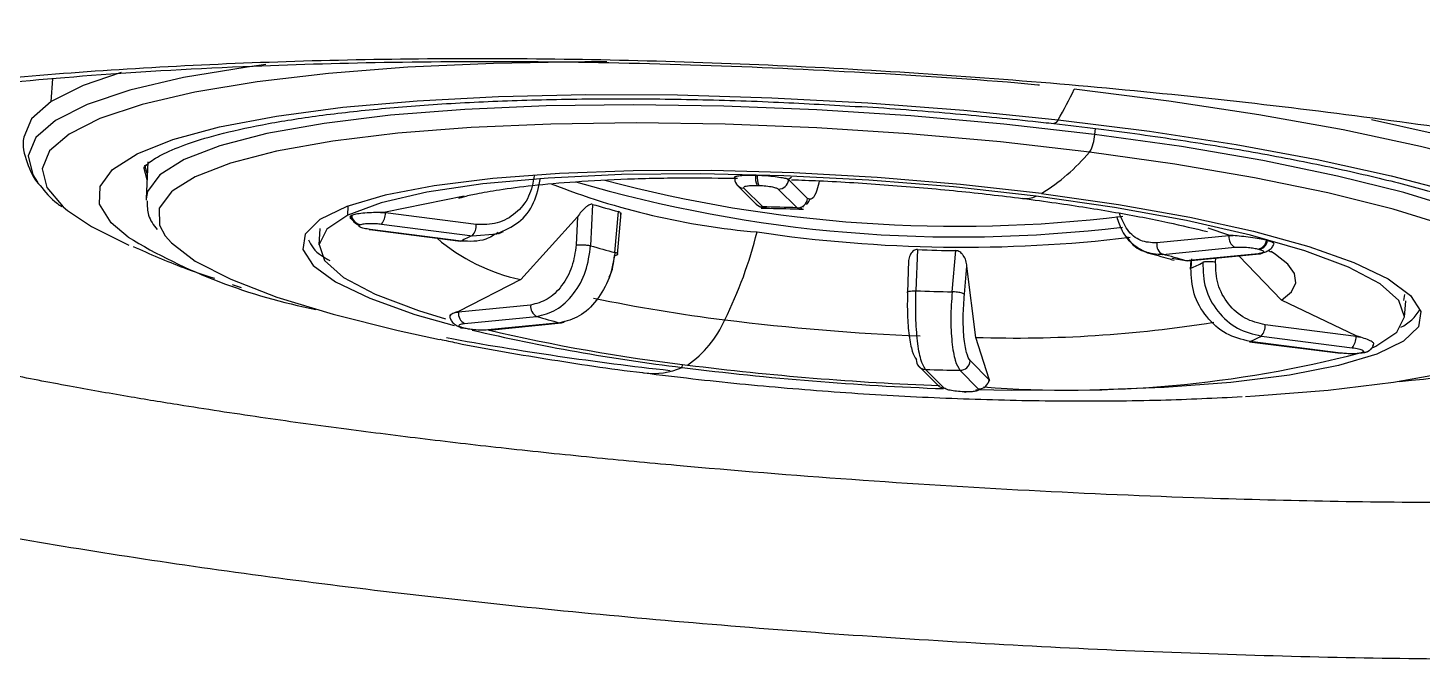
# Model space of a CAD drawing. Extents: x 525 to 613, y 487 to 635.
# Drawn here: x 569.796 to 571.438, y 583.094 to 583.837 of the extents above; entities that cross this region are included whole.
import ezdxf

# ---------------------------------------------------------------- set-up
doc = ezdxf.new("R2010")
doc.units = 0
doc.header["$MEASUREMENT"] = 0
doc.layers.add('1', color=4, linetype='Continuous')
doc.layers.add('STD TEST', color=3, linetype='Continuous')

# ---------------------------------------------------------------- blocks, each defined once
blk = doc.blocks.new('2023 VANGUARD')
at = {"layer": '1', "color": 3, "linetype": 'Continuous', "lineweight": 25}
for p, q in [((0.8636, -8.9406), (0.8654, -8.9139)), ((2.0931, -8.9723), (2.0926, -8.9793)), ((0.9735, -9.0153), (0.9766, -9.0267)), ((0.9774, -9.0116), (0.9753, -9.0551)), ((1.6687, -9.0311), (1.6681, -9.0299)), ((1.6933, -9.0276), (1.6953, -9.0277)), ((1.7324, -9.032), (1.7306, -9.0316)), ((1.7306, -9.0316), (1.7323, -9.0328)), ((1.7323, -9.0328), (1.7324, -9.032)), ((1.7357, -9.0302), (1.7324, -9.032)), ((1.6719, -9.0394), (1.694, -9.0615)), ((1.7016, -9.0647), (1.6795, -9.0426)), ((1.6949, -9.0393), (1.6969, -9.0394)), ((1.72, -9.0437), (1.7421, -9.0658)), ((1.7544, -9.0548), (1.7323, -9.0328)), ((0.9753, -9.0551), (0.9752, -9.0567)), ((1.2128, -9.0744), (1.2133, -9.0638)), ((1.3498, -9.0519), (1.2573, -9.071)), ((1.5013, -9.0617), (1.4989, -9.1104)), ((1.6936, -9.0611), (1.6944, -9.0616)), ((1.7047, -9.0647), (1.7016, -9.0647)), ((1.7487, -9.0651), (1.7496, -9.0644)), ((1.2168, -9.075), (1.2174, -9.0747)), ((1.2573, -9.071), (1.2513, -9.0712)), ((1.2513, -9.0712), (1.2572, -9.0718)), ((1.2572, -9.0718), (1.2573, -9.071)), ((1.3642, -9.0854), (1.2572, -9.0718)), ((1.4835, -9.0763), (1.4166, -9.1502)), ((1.4835, -9.0763), (1.4819, -9.1094)), ((1.5276, -9.1184), (1.5318, -9.0701)), ((1.5307, -9.1206), (1.5349, -9.0717)), ((1.7421, -9.0658), (1.7451, -9.0658)), ((1.7463, -9.067), (1.7478, -9.0658)), ((1.1799, -9.0901), (1.1789, -9.1094)), ((1.2271, -9.0859), (1.2278, -9.0856)), ((1.2387, -9.0915), (1.3457, -9.1051)), ((1.3464, -9.105), (1.2394, -9.0913)), ((1.2527, -9.0849), (1.3597, -9.0986)), ((1.3597, -9.0986), (1.3886, -9.0963)), ((2.2508, -9.0981), (2.2265, -9.0899)), ((2.2557, -9.0985), (2.2508, -9.0981)), ((2.2508, -9.0981), (2.2508, -9.0988)), ((2.2508, -9.0988), (2.1658, -9.1072)), ((2.1729, -9.1207), (2.2578, -9.1122)), ((2.2508, -9.0988), (2.2557, -9.0985)), ((2.2855, -9.1144), (2.2869, -9.1147)), ((2.2949, -9.104), (2.2962, -9.1044)), ((1.8735, -9.1283), (1.872, -9.1655)), ((1.884, -9.115), (1.882, -9.1635)), ((1.9248, -9.1647), (1.9292, -9.1162)), ((2.2001, -9.1282), (2.1837, -9.1255)), ((2.2851, -9.1198), (2.2001, -9.1282)), ((2.2021, -9.1284), (2.287, -9.12)), ((2.2058, -9.128), (2.2053, -9.1379)), ((2.2066, -9.126), (2.206, -9.1368)), ((2.2351, -9.1298), (2.2354, -9.1251)), ((2.3126, -9.1746), (2.2623, -9.1224)), ((1.9392, -9.1676), (1.9422, -9.1347)), ((1.9526, -9.2185), (1.9422, -9.1347)), ((1.0768, -9.156), (1.0872, -9.1596)), ((1.4166, -9.1502), (1.3434, -9.1879)), ((1.4283, -9.1803), (1.3434, -9.1887)), ((2.4006, -9.2167), (2.3126, -9.1746)), ((2.4576, -9.168), (2.4563, -9.1751)), ((2.4577, -9.1945), (2.4593, -9.1753)), ((1.3434, -9.1879), (1.3393, -9.1892)), ((1.3393, -9.1892), (1.3434, -9.1887)), ((1.3434, -9.1887), (1.3434, -9.1879)), ((1.3504, -9.2021), (1.4353, -9.1937)), ((1.3462, -9.207), (1.3476, -9.2073)), ((1.3499, -9.2075), (1.3486, -9.2072)), ((1.4626, -9.2012), (1.3777, -9.2097)), ((1.379, -9.2095), (1.3814, -9.2093)), ((1.3796, -9.2098), (1.4645, -9.2014)), ((2.4006, -9.2174), (2.2936, -9.2038)), ((1.9684, -9.2675), (1.9526, -9.2185)), ((2.275, -9.2235), (2.3821, -9.2371)), ((2.3828, -9.237), (2.2758, -9.2234)), ((2.289, -9.2169), (2.396, -9.2306)), ((2.4061, -9.2183), (2.4006, -9.2167)), ((2.4006, -9.2167), (2.4006, -9.2174)), ((2.4006, -9.2174), (2.4061, -9.2183)), ((2.4179, -9.2315), (2.4239, -9.2287)), ((2.4083, -9.236), (2.4077, -9.2363)), ((2.4136, -9.2353), (2.4143, -9.235)), ((1.6068, -9.2539), (1.607, -9.2503)), ((1.8858, -9.2529), (1.9079, -9.2749)), ((1.9155, -9.2782), (1.8934, -9.2561)), ((1.9339, -9.2572), (1.956, -9.2793)), ((1.9683, -9.2683), (1.9462, -9.2462)), ((1.9671, -9.272), (1.9689, -9.2694)), ((1.9684, -9.2675), (1.9683, -9.2683)), ((1.9683, -9.2683), (1.9689, -9.2694)), ((1.9689, -9.2694), (1.9684, -9.2675)), ((1.9406, -9.2826), (1.9386, -9.2825)), ((1.939, -9.2827), (1.941, -9.2828))]:
    blk.add_line(p, q, dxfattribs=at)
at = {"layer": '1', "color": 3, "linetype": 'Continuous', "lineweight": 25, "flags": 128}
for points in [[(1.1163, -8.897), (1.0943, -8.8999), (1.0194, -8.9124), (0.9562, -8.9271), (0.9057, -8.944), (0.8686, -8.9627), (0.8454, -8.983), (0.8364, -9.0045), (0.8419, -9.027), (0.8475, -9.0355)], [(1.5181, -8.8939), (1.4921, -8.8939), (1.3846, -8.8957), (1.2835, -8.9002), (1.1903, -8.9074), (1.1062, -8.9172), (1.0327, -8.9294), (0.9706, -8.9439), (0.921, -8.9604), (0.8845, -8.9788), (0.8617, -8.9987), (0.853, -9.0199), (0.8583, -9.042), (0.8777, -9.0648), (0.8829, -9.069)], [(0.9458, -8.9065), (0.901, -8.9218), (0.8636, -8.9406)], [(0.954, -9.1002), (0.9342, -9.0834), (0.9206, -9.0616), (0.9212, -9.0405), (0.9359, -9.0206), (0.9646, -9.002), (1.0068, -8.9852), (1.0619, -8.9703), (1.1289, -8.9576), (1.2069, -8.9473), (1.2945, -8.9396), (1.3905, -8.9346), (1.4932, -8.9323), (1.6011, -8.9328), (1.7125, -8.9361), (1.8256, -8.9422), (1.9386, -8.9509), (2.0497, -8.9621)], [(2.7522, -9.1962), (2.761, -9.1909), (2.7838, -9.171), (2.7926, -9.1498), (2.7872, -9.1277), (2.7678, -9.105), (2.7346, -9.0819), (2.6881, -9.059), (2.6289, -9.0363), (2.5581, -9.0144), (2.4765, -8.9935), (2.3853, -8.974), (2.286, -8.9561), (2.1799, -8.94), (2.0686, -8.9261)], [(0.8636, -8.9406), (0.8403, -8.961), (0.8313, -8.9826)], [(2.0926, -8.9793), (1.9858, -8.9671), (1.8761, -8.9573), (1.7654, -8.9502), (1.6557, -8.9459), (1.5489, -8.9444), (1.4467, -8.9457), (1.3509, -8.9498), (1.2631, -8.9567), (1.1849, -8.9663), (1.1176, -8.9783), (1.0623, -8.9926), (1.02, -9.0089), (0.9914, -9.0269), (0.977, -9.0464), (0.9753, -9.0551)], [(2.0865, -9.0001), (1.9816, -8.9881), (1.8738, -8.9786), (1.7652, -8.9716), (1.6575, -8.9673), (1.5525, -8.9658), (1.4521, -8.9671), (1.3581, -8.9712), (1.2719, -8.9779), (1.1951, -8.9873), (1.129, -8.9991), (1.0747, -9.0131), (1.0331, -9.0291), (1.0071, -9.0452)], [(2.0497, -8.9621), (2.0473, -8.9653), (2.045, -8.9665), (2.0447, -8.9665)], [(2.0497, -8.9621), (2.1573, -8.9756), (2.2595, -8.9912), (2.3549, -9.0087), (2.4418, -9.0279), (2.5189, -9.0482), (2.5851, -9.0696), (2.6391, -9.0916), (2.6803, -9.1139), (2.708, -9.1361), (2.7216, -9.1579), (2.721, -9.179), (2.7063, -9.1989), (2.6776, -9.2175), (2.671, -9.2206)], [(2.7999, -9.1609), (2.802, -9.1583), (2.811, -9.1368), (2.8055, -9.1143), (2.7857, -9.0911), (2.7519, -9.0677), (2.7046, -9.0443), (2.6444, -9.0212), (2.5723, -8.9989), (2.4892, -8.9777), (2.4187, -8.9622)], [(2.6669, -9.1661), (2.6651, -9.1548), (2.6506, -9.1334), (2.6219, -9.1117), (2.5795, -9.09), (2.5242, -9.0686), (2.4568, -9.0479), (2.3785, -9.0283), (2.2907, -9.0102), (2.1949, -8.9937), (2.0926, -8.9793)], [(2.6319, -9.149), (2.6063, -9.1302), (2.5647, -9.1088), (2.5103, -9.0878), (2.4442, -9.0675), (2.3673, -9.0483), (2.2811, -9.0304), (2.1869, -9.0143), (2.0865, -9.0001)], [(0.9764, -9.0326), (0.973, -9.0193), (0.973, -9.0174)], [(2.03, -9.0488), (1.9346, -9.0381), (1.8366, -9.0299), (1.7382, -9.0244), (1.6416, -9.0218), (1.5489, -9.0221), (1.4623, -9.0252), (1.3836, -9.0312), (1.3146, -9.0399), (1.2569, -9.051), (1.2117, -9.0644), (1.1801, -9.0797), (1.1627, -9.0967), (1.16, -9.1148), (1.172, -9.1338), (1.1984, -9.1531), (1.2387, -9.1724), (1.2919, -9.1913), (1.338, -9.2044)], [(2.0237, -9.0521), (1.9264, -9.0412), (1.8265, -9.0331), (1.7264, -9.0279), (1.6285, -9.0257), (1.5353, -9.0267), (1.4491, -9.0307), (1.372, -9.0377), (1.3059, -9.0475), (1.2523, -9.0598), (1.2128, -9.0744)], [(1.0071, -9.0452), (1.0051, -9.0469), (0.9909, -9.066), (0.991, -9.0862), (0.9979, -9.0988)], [(2.03, -9.0488), (2.1207, -9.0618), (2.2046, -9.0768), (2.2799, -9.0934), (2.3448, -9.1114), (2.3981, -9.1302), (2.4383, -9.1496), (2.4647, -9.1689), (2.4767, -9.1879), (2.474, -9.206), (2.4566, -9.223), (2.425, -9.2383), (2.3798, -9.2517), (2.3221, -9.2628), (2.2531, -9.2715), (2.1744, -9.2774), (2.0878, -9.2806), (1.9951, -9.2809), (1.9528, -9.2801)], [(2.4239, -9.2287), (2.4486, -9.2122), (2.4577, -9.1942), (2.4511, -9.1751), (2.429, -9.1555), (2.3917, -9.1358), (2.3404, -9.1164), (2.2762, -9.0979), (2.2008, -9.0808), (2.1159, -9.0654), (2.0237, -9.0521)], [(0.8829, -9.069), (0.911, -9.0878), (0.9548, -9.1096)], [(1.2128, -9.0744), (1.1881, -9.091), (1.179, -9.109), (1.1856, -9.128), (1.2077, -9.1477), (1.245, -9.1674), (1.2963, -9.1867), (1.3281, -9.1965)], [(1.2381, -9.0912), (1.2387, -9.0915), (1.2394, -9.0913)], [(0.9979, -9.0988), (1.0052, -9.1072), (1.0333, -9.1285), (1.075, -9.1499), (1.1293, -9.1709), (1.1955, -9.1912), (1.2724, -9.2104), (1.3209, -9.2209)], [(1.3464, -9.105), (1.3457, -9.1051), (1.3457, -9.1051)], [(2.2021, -9.1284), (2.2016, -9.1284), (2.2001, -9.1282)], [(2.3126, -9.1746), (2.3245, -9.1647), (2.3297, -9.1542), (2.3282, -9.1433), (2.3201, -9.132), (2.3055, -9.1206), (2.3004, -9.1174)], [(1.3499, -9.2075), (1.3484, -9.2075), (1.3476, -9.2073)], [(1.3796, -9.2098), (1.3792, -9.2099), (1.3777, -9.2097)], [(2.2702, -9.2882), (2.2816, -9.2875), (2.3678, -9.2808), (2.4446, -9.2714), (2.5107, -9.2596), (2.565, -9.2456), (2.6065, -9.2296), (2.6235, -9.2201)], [(2.275, -9.2235), (2.275, -9.2235), (2.2758, -9.2234)], [(2.3828, -9.237), (2.3821, -9.2371), (2.3821, -9.2371)], [(1.939, -9.2827), (1.939, -9.2827), (1.9386, -9.2825)], [(1.9406, -9.2826), (1.941, -9.2828), (1.9414, -9.2827), (1.9417, -9.2824)]]:
    blk.add_lwpolyline(points, dxfattribs=at)
at = {"layer": '1', "color": 3, "linetype": 'Continuous', "lineweight": 25}
for centre, radius, start, end in [((1.4916, -8.6466), 0.6411, 330.5237, 334.1564), ((2.0518, -8.9786), 0.0409, 328.2912, 359.0517), ((1.9116, -8.854), 0.2279, 301.3058, 320.152), ((1.7162, -9.0304), 0.0231, 173.0452, 202.8103), ((1.7182, -9.0304), 0.0231, 173.0452, 202.8103), ((1.7675, -8.2385), 0.8588, 248.488, 265.1616), ((1.9328, -7.5051), 1.595, 253.5696, 276.9362), ((1.9311, -7.4714), 1.6161, 255.1008, 276.914), ((1.6797, -9.0316), 0.011, 200.8501, 268.806), ((1.7202, -9.0316), 0.0121, 268.9223, 354.4772), ((1.7054, -8.3823), 0.7094, 253.2796, 255.8273), ((1.7018, -9.0536), 0.0111, 225.223, 268.6934), ((1.6541, -11.5547), 2.4905, 87.9763, 88.909), ((1.7423, -9.0537), 0.0121, 268.9223, 354.479), ((2.0111, -9.0252), 0.0296, 263.2363, 295.062), ((1.2289, -9.0738), 0.0122, 185.6796, 261.4613), ((1.2296, -9.0735), 0.0122, 185.6796, 261.4613), ((1.2381, -9.0725), 0.0191, 319.6722, 2.1782), ((1.3451, -9.0862), 0.0191, 319.6725, 2.1787), ((1.2021, -8.9717), 0.5079, 333.5849, 346.0453), ((1.938, -7.4631), 1.6491, 261.5288, 276.84), ((1.3042, -8.5205), 0.6773, 238.8665, 259.0208), ((1.4624, -8.9331), 0.2219, 229.4055, 258.0864), ((1.4052, -9.2093), 0.1197, 112.3261, 119.3881), ((1.7022, -8.4307), 0.7095, 253.3492, 255.7576), ((2.1786, -9.1091), 0.0129, 171.7821, 243.4325), ((2.2636, -9.1007), 0.0129, 171.7833, 243.4327), ((2.2828, -9.1025), 0.0122, 282.9999, 352.8055), ((2.2841, -9.1029), 0.0122, 282.9999, 352.8055), ((1.9634, -7.0253), 2.0912, 267.8232, 269.0622), ((1.9614, -9.9388), 0.8451, 73.5947, 75.5122), ((2.1693, -9.0433), 0.1005, 291.4196, 300.2946), ((2.2865, -9.1148), 0.00522, 254.215, 296.7833), ((1.9602, -7.0736), 2.0914, 267.857, 269.0283), ((1.4411, -9.1821), 0.0129, 171.782, 243.4324), ((1.8919, -7.3055), 1.9068, 258.2164, 262.9236), ((1.3562, -9.1905), 0.0129, 171.7833, 243.4327), ((1.674, -8.3831), 0.8451, 253.5947, 255.5122), ((2.4277, -9.1563), 0.0564, 296.9306, 328.8564), ((1.3479, -9.2008), 0.0064, 236.6764, 275.9788), ((1.8793, -7.0062), 2.2641, 256.7225, 263.0864), ((1.8774, -7.0688), 2.1983, 256.876, 263.0942), ((1.4639, -9.1956), 0.00579, 256.6882, 321.8318), ((1.5417, -9.1476), 0.1257, 304.5636, 336.4908), ((1.9928, -6.5333), 2.6855, 262.8165, 267.7478), ((1.9997, -7.7507), 1.4685, 268.1621, 279.1491), ((2.2744, -9.2045), 0.0191, 319.6725, 2.1787), ((2.0047, -5.5287), 3.7514, 259.6239, 263.6914), ((2.2303, -9.1126), 0.1197, 292.3261, 299.3881), ((2.3815, -9.2182), 0.0191, 319.6722, 2.1782), ((2.3876, -8.4788), 0.7941, 274.6348, 290.9105), ((1.8936, -9.2451), 0.0111, 177.2172, 268.7499), ((2.0633, -7.928), 1.3526, 265.6853, 284.5889), ((2.4091, -9.2259), 0.0105, 262.5097, 295.76), ((2.4097, -9.2256), 0.0104, 262.4345, 310.5188), ((1.5723, -9.1718), 0.0891, 263.3379, 292.7626), ((2.0422, -5.7953), 3.4859, 262.8241, 267.9044), ((2.035, -5.9016), 3.3759, 262.8196, 267.8754), ((1.9813, -6.7672), 2.4905, 267.9763, 268.909), ((1.9341, -9.2451), 0.0121, 268.9223, 354.4789), ((1.9157, -9.267), 0.0111, 225.223, 268.6934), ((1.9562, -9.2671), 0.0121, 268.9223, 354.4772)]:
    blk.add_arc(centre, radius, start, end, dxfattribs=at)
for points, knots in [([(-5.1712, -9.17), (-5.1351, -9.1634), (-5.063, -9.1502), (-4.9547, -9.131), (-4.8465, -9.1122), (-4.7383, -9.0938), (-4.6303, -9.0759), (-4.5224, -9.0584), (-4.4145, -9.0414), (-4.3067, -9.0248), (-4.1991, -9.0086), (-4.0915, -8.9929), (-3.984, -8.9776), (-3.8766, -8.9627), (-3.7694, -8.9482), (-3.6622, -8.9342), (-3.5551, -8.9206), (-3.4481, -8.9074), (-3.3413, -8.8947), (-3.2345, -8.8823), (-3.1279, -8.8704), (-3.0214, -8.8589), (-2.915, -8.8478), (-2.8087, -8.8371), (-2.7025, -8.8269), (-2.4141, -8.8001), (-1.9441, -8.7628), (-1.2932, -8.726), (-0.6455, -8.7041), (-0.1493, -8.6985), (0.1964, -8.6997), (0.3929, -8.7017), (0.5897, -8.7051), (0.7868, -8.7098), (0.9842, -8.7159), (1.1819, -8.7234), (1.3798, -8.7322), (1.5779, -8.7424), (1.7763, -8.754), (1.9748, -8.767), (2.1736, -8.7814), (2.3726, -8.7972), (2.5717, -8.8145), (2.7711, -8.8331), (2.9705, -8.8532), (3.1701, -8.8747), (3.3699, -8.8976), (3.5698, -8.922), (3.7697, -8.9478), (3.9698, -8.9751), (4.1699, -9.0038), (4.3701, -9.034), (4.5704, -9.0657), (4.7707, -9.0988), (4.9711, -9.1334), (5.1045, -9.1576), (5.1713, -9.1697)], [0, 0, 0, 0, 0.010591, 0.021166, 0.031726, 0.042272, 0.052802, 0.063317, 0.073816, 0.084301, 0.094771, 0.105225, 0.115665, 0.126089, 0.136498, 0.146892, 0.15727, 0.167634, 0.177982, 0.188315, 0.198633, 0.208936, 0.219224, 0.229496, 0.239753, 0.249995, 0.313051, 0.375739, 0.438056, 0.499999, 0.518868, 0.537767, 0.556697, 0.575656, 0.594645, 0.613664, 0.632712, 0.651789, 0.670896, 0.690031, 0.709196, 0.728389, 0.74761, 0.76686, 0.786138, 0.805444, 0.824778, 0.844139, 0.863528, 0.882943, 0.902385, 0.921854, 0.94135, 0.960873, 0.980423, 1, 1, 1, 1]), ([(0.3847, -9.3565), (0.3505, -9.3463), (0.2869, -9.3255), (0.2073, -9.2935), (0.144, -9.2609), (0.0975, -9.228), (0.0682, -9.1948), (0.0522, -9.1509), (0.0716, -9.1077), (0.1256, -9.0668), (0.1829, -9.0375), (0.2566, -9.01), (0.3458, -8.9846), (0.4497, -8.9616), (0.5673, -8.9413), (0.6977, -8.9241), (0.8859, -8.9054), (1.0946, -8.8937), (1.3164, -8.8897), (1.4885, -8.8905), (1.6638, -8.8953), (1.841, -8.9041), (2.0186, -8.9166), (2.1949, -8.9329), (2.3682, -8.9528), (2.5366, -8.976), (2.6986, -9.0023), (2.8525, -9.0313), (2.9975, -9.0627), (3.1322, -9.0962), (3.2546, -9.1313), (3.3992, -9.1794), (3.5154, -9.229), (3.5991, -9.278), (3.6457, -9.3144), (3.675, -9.3496), (3.687, -9.3835), (3.6815, -9.4157), (3.6585, -9.4459), (3.6183, -9.4738), (3.5613, -9.4993), (3.4881, -9.522), (3.3995, -9.5418), (3.2959, -9.5588), (3.14, -9.5774), (2.9584, -9.5899), (2.7576, -9.5962), (2.5982, -9.598), (2.432, -9.5968), (2.2606, -9.5926), (2.0854, -9.5858), (1.9081, -9.5761), (1.7302, -9.5639), (1.4953, -9.5443), (1.2658, -9.5198), (1.0495, -9.4912), (0.8948, -9.4677), (0.7497, -9.4424), (0.6151, -9.4153), (0.4921, -9.3867), (0.4189, -9.3667), (0.3847, -9.3565)], [0, 0, 0, 0, 0.015724, 0.031465, 0.047031, 0.062633, 0.078288, 0.093959, 0.12507, 0.140747, 0.156379, 0.171978, 0.187612, 0.20321, 0.218828, 0.234467, 0.250143, 0.281253, 0.296926, 0.312575, 0.328166, 0.343751, 0.359384, 0.375014, 0.39061, 0.406284, 0.421866, 0.437448, 0.453095, 0.468808, 0.484532, 0.500198, 0.531238, 0.546903, 0.562555, 0.578167, 0.593732, 0.609392, 0.624999, 0.640609, 0.656286, 0.671884, 0.687453, 0.703116, 0.718782, 0.749903, 0.765581, 0.781198, 0.796806, 0.812443, 0.82803, 0.843637, 0.859276, 0.874951, 0.90605, 0.921721, 0.937371, 0.952961, 0.968536, 0.984269, 1, 1, 1, 1]), ([(0.2866, -8.9994), (0.2792, -9.0104), (0.2654, -9.0308), (0.2656, -9.0303), (0.2943, -9.0172), (0.3393, -9.0009), (0.4114, -8.9803), (0.5063, -8.9597), (0.6194, -8.9405), (0.7534, -8.9233), (0.9137, -8.9084), (1.0877, -8.8984), (1.2687, -8.8934), (1.4493, -8.8929), (1.6399, -8.897), (1.8332, -8.9065), (1.9632, -8.9147), (2.0272, -8.9208), (2.0278, -8.9208)], [0, 0, 0, 0, 0.070491, 0.131073, 0.183892, 0.234995, 0.30128, 0.365876, 0.428547, 0.494773, 0.568706, 0.649553, 0.715383, 0.785648, 0.857542, 0.928719, 0.999243, 1, 1, 1, 1]), ([(0.9727, -9.0182), (0.9726, -9.0184), (0.9724, -9.0196), (0.9761, -9.0136), (0.9919, -9.0035), (1.0199, -8.9912), (1.0595, -8.9791), (1.1111, -8.9675), (1.1738, -8.9573), (1.2466, -8.949), (1.3281, -8.9426), (1.4171, -8.9386), (1.5121, -8.9369), (1.6116, -8.9376), (1.7115, -8.9405), (1.7783, -8.9443), (1.8104, -8.9462)], [0, 0, 0, 0, 0.011641, 0.076626, 0.144804, 0.214514, 0.288068, 0.364538, 0.442845, 0.522247, 0.602303, 0.682756, 0.763459, 0.844318, 0.925276, 1, 1, 1, 1]), ([(1.8104, -8.9462), (1.8131, -8.9463), (1.8504, -8.9482), (1.9209, -8.954), (1.9962, -8.9611), (2.0364, -8.9656), (2.0447, -8.9665)], [0, 0, 0, 0, 0.034182, 0.474504, 0.891635, 1, 1, 1, 1]), ([(2.0447, -8.9665), (2.0622, -8.9685), (2.1131, -8.9745), (2.1946, -8.9858), (2.2861, -9.0009), (2.3707, -9.0174), (2.4473, -9.0351), (2.5146, -9.0536), (2.5715, -9.0726), (2.6168, -9.0914), (2.6496, -9.1092), (2.6689, -9.1237), (2.6743, -9.1324), (2.674, -9.1314), (2.674, -9.1311)], [0, 0, 0, 0, 0.050087, 0.145336, 0.240518, 0.335523, 0.430258, 0.524573, 0.618215, 0.710741, 0.80137, 0.888822, 0.971774, 1, 1, 1, 1]), ([(0.8314, -8.9821), (0.8314, -8.9823), (0.8287, -8.9921), (0.8349, -9.0131), (0.8426, -9.0312), (0.8498, -9.0387), (0.8505, -9.0393)], [0, 0, 0, 0, 0.008536, 0.485574, 0.956846, 1, 1, 1, 1]), ([(1.3443, -9.0541), (1.3442, -9.0542), (1.3427, -9.0548), (1.3488, -9.0526), (1.3638, -9.0492), (1.3913, -9.0442), (1.4304, -9.0391), (1.4811, -9.0347), (1.5422, -9.0315), (1.6066, -9.03), (1.6518, -9.0307), (1.672, -9.0309)], [0, 0, 0, 0, 0.004687, 0.096375, 0.199171, 0.314656, 0.442372, 0.580394, 0.726237, 0.877582, 1, 1, 1, 1]), ([(1.4326, -9.0276), (1.431, -9.0361), (1.4277, -9.0532), (1.4114, -9.0731), (1.3893, -9.0856), (1.3726, -9.0855), (1.3642, -9.0854)], [0, 0, 0, 0, 0.249816, 0.500222, 0.750495, 1, 1, 1, 1]), ([(1.3886, -9.0963), (1.3974, -9.0925), (1.4152, -9.0848), (1.434, -9.0606), (1.4378, -9.0406), (1.4397, -9.0307)], [0, 0, 0, 0, 0.333353, 0.666683, 1, 1, 1, 1]), ([(1.6933, -9.0276), (1.6898, -9.0276), (1.6829, -9.0275), (1.6748, -9.0281), (1.6692, -9.029), (1.6684, -9.0296), (1.6681, -9.0299)], [0, 0, 0, 0, 0.247558, 0.500834, 0.753648, 1, 1, 1, 1]), ([(1.6691, -9.0294), (1.6689, -9.0299), (1.6685, -9.0312), (1.6687, -9.0326), (1.6688, -9.0334)], [0, 0, 0, 0, 0.398102, 1, 1, 1, 1]), ([(1.7306, -9.0316), (1.7288, -9.0312), (1.7253, -9.0306), (1.7164, -9.0293), (1.706, -9.0281), (1.6988, -9.0278), (1.6953, -9.0277)], [0, 0, 0, 0, 0.246603, 0.499388, 0.752586, 1, 1, 1, 1]), ([(0.8505, -9.0393), (0.8564, -9.0469), (0.8634, -9.0558), (0.8743, -9.0631), (0.876, -9.0643)], [0, 0, 0, 0, 0.845657, 1, 1, 1, 1]), ([(1.6688, -9.0334), (1.6688, -9.0336), (1.6688, -9.0347), (1.6697, -9.0368), (1.6711, -9.0385), (1.6718, -9.0393)], [0, 0, 0, 0, 0.076805, 0.541798, 1, 1, 1, 1]), ([(1.6795, -9.0426), (1.6793, -9.0421), (1.6789, -9.041), (1.6828, -9.0399), (1.6884, -9.0393), (1.6927, -9.0393), (1.6949, -9.0393)], [0, 0, 0, 0, 0.279486, 0.559002, 0.779415, 1, 1, 1, 1]), ([(1.6969, -9.0394), (1.6998, -9.0395), (1.7056, -9.0398), (1.713, -9.041), (1.718, -9.0424), (1.7193, -9.0433), (1.72, -9.0437)], [0, 0, 0, 0, 0.279658, 0.559227, 0.779582, 1, 1, 1, 1]), ([(1.7356, -9.0327), (1.7464, -9.0331), (1.784, -9.0343), (1.8501, -9.0387), (1.931, -9.0455), (1.9824, -9.0516), (2.0077, -9.0547)], [0, 0, 0, 0, 0.118896, 0.415193, 0.71225, 1, 1, 1, 1]), ([(1.7683, -9.0339), (1.7674, -9.0378), (1.7649, -9.0482), (1.7598, -9.0568), (1.7562, -9.0555), (1.7544, -9.0548)], [0, 0, 0, 0, 0.229283, 0.615235, 1, 1, 1, 1]), ([(0.9766, -9.0577), (0.9766, -9.0635), (0.9765, -9.0758), (0.9841, -9.086), (0.9882, -9.0914)], [0, 0, 0, 0, 0.46448, 1, 1, 1, 1]), ([(1.5013, -9.0617), (1.5008, -9.0616), (1.4997, -9.0614), (1.4977, -9.0621), (1.4954, -9.0634), (1.492, -9.066), (1.4877, -9.0703), (1.4849, -9.0742), (1.4835, -9.0763)], [0, 0, 0, 0, 0.094256, 0.190576, 0.298462, 0.424807, 0.701731, 1, 1, 1, 1]), ([(1.6975, -9.0637), (1.6982, -9.0643), (1.7009, -9.0663), (1.7039, -9.066), (1.7062, -9.0659)], [0, 0, 0, 0, 0.260063, 1, 1, 1, 1]), ([(1.7532, -9.0616), (1.7536, -9.0614), (1.7552, -9.0604), (1.7566, -9.0572), (1.7577, -9.0548)], [0, 0, 0, 0, 0.272036, 1, 1, 1, 1]), ([(2.0077, -9.0547), (2.021, -9.0564), (2.0591, -9.0615), (2.1178, -9.0709), (2.1786, -9.0824), (2.2104, -9.0902), (2.2254, -9.0938)], [0, 0, 0, 0, 0.157689, 0.453577, 0.744269, 1, 1, 1, 1]), ([(1.2168, -9.075), (1.2159, -9.0756), (1.2143, -9.0768), (1.2162, -9.078), (1.2172, -9.0786)], [0, 0, 0, 0, 0.505663, 1, 1, 1, 1]), ([(1.2159, -9.076), (1.2164, -9.0776), (1.2171, -9.0792), (1.219, -9.0808), (1.2191, -9.0809)], [0, 0, 0, 0, 0.9357393, 1, 1, 1, 1]), ([(1.2513, -9.0712), (1.2478, -9.0713), (1.2405, -9.0715), (1.2304, -9.0721), (1.2219, -9.0732), (1.2189, -9.0742), (1.2174, -9.0747)], [0, 0, 0, 0, 0.246603, 0.499388, 0.752586, 1, 1, 1, 1]), ([(1.5347, -9.0742), (1.5346, -9.0735), (1.5344, -9.0722), (1.5334, -9.0707), (1.5323, -9.0703), (1.5318, -9.0701)], [0, 0, 0, 0, 0.36143, 0.684157, 1, 1, 1, 1]), ([(1.7, -9.0661), (1.7128, -9.0664), (1.7293, -9.0667), (1.7461, -9.0673), (1.7498, -9.0675)], [0, 0, 0, 0, 0.7793976, 1, 1, 1, 1]), ([(2.1186, -9.0761), (2.1205, -9.0819), (2.1248, -9.0949), (2.1377, -9.1104), (2.1495, -9.116), (2.1554, -9.1188)], [0, 0, 0, 0, 0.281466, 0.638869, 1, 1, 1, 1]), ([(2.1658, -9.1072), (2.1593, -9.1069), (2.1464, -9.1061), (2.1302, -9.0931), (2.1246, -9.079), (2.1218, -9.0721)], [0, 0, 0, 0, 0.338323, 0.677444, 1, 1, 1, 1]), ([(1.2236, -9.0847), (1.2237, -9.0848), (1.2245, -9.0854), (1.2256, -9.086), (1.2267, -9.0864)], [0, 0, 0, 0, 0.101503, 1, 1, 1, 1]), ([(1.2394, -9.0913), (1.2368, -9.0909), (1.2316, -9.0901), (1.2272, -9.0885), (1.2256, -9.0871), (1.2266, -9.0863), (1.2271, -9.0859)], [0, 0, 0, 0, 0.279486, 0.559002, 0.779415, 1, 1, 1, 1]), ([(1.2278, -9.0856), (1.229, -9.0852), (1.2316, -9.0844), (1.2387, -9.084), (1.246, -9.0842), (1.2505, -9.0847), (1.2527, -9.0849)], [0, 0, 0, 0, 0.279658, 0.559227, 0.779582, 1, 1, 1, 1]), ([(1.3901, -9.0947), (1.3853, -9.0978), (1.3723, -9.1061), (1.3564, -9.1054), (1.3464, -9.105)], [0, 0, 0, 0, 0.3688913, 1, 1, 1, 1]), ([(1.3905, -9.0962), (1.3912, -9.0958), (1.3922, -9.0953), (1.3955, -9.0939), (1.3962, -9.0936)], [0, 0, 0, 0, 0.779796, 1, 1, 1, 1]), ([(0.96, -9.1113), (0.9797, -9.12), (1.0115, -9.1341), (1.0437, -9.1448), (1.056, -9.1488)], [0, 0, 0, 0, 0.62073, 1, 1, 1, 1]), ([(1.1667, -9.1034), (1.1696, -9.1098), (1.1732, -9.1179), (1.1887, -9.1261), (1.1918, -9.1277)], [0, 0, 0, 0, 0.803879, 1, 1, 1, 1]), ([(1.4819, -9.1094), (1.4807, -9.1181), (1.4783, -9.1355), (1.4656, -9.1585), (1.4482, -9.1754), (1.4349, -9.1786), (1.4283, -9.1803)], [0, 0, 0, 0, 0.249817, 0.500222, 0.750496, 1, 1, 1, 1]), ([(1.4353, -9.1937), (1.4432, -9.1918), (1.4588, -9.1879), (1.4796, -9.1681), (1.4948, -9.1412), (1.4975, -9.1207), (1.4989, -9.1104)], [0, 0, 0, 0, 0.25003, 0.500035, 0.750022, 1, 1, 1, 1]), ([(1.4819, -9.1094), (1.4825, -9.1093), (1.4837, -9.1092), (1.4867, -9.1092), (1.4907, -9.1093), (1.4946, -9.1097), (1.4973, -9.1101), (1.4984, -9.1103), (1.4989, -9.1104)], [0, 0, 0, 0, 0.124722, 0.249344, 0.5, 0.750656, 0.875278, 1, 1, 1, 1]), ([(2.1313, -9.0996), (2.1317, -9.1005), (2.1358, -9.1094), (2.1503, -9.119), (2.1654, -9.1201), (2.1729, -9.1207)], [0, 0, 0, 0, 0.051207, 0.52558, 1, 1, 1, 1]), ([(2.2949, -9.104), (2.2922, -9.1034), (2.2869, -9.1021), (2.2764, -9.1006), (2.2654, -9.0994), (2.2589, -9.0988), (2.2557, -9.0985)], [0, 0, 0, 0, 0.247558, 0.500834, 0.753648, 1, 1, 1, 1]), ([(2.2578, -9.1122), (2.2602, -9.1121), (2.265, -9.1118), (2.2733, -9.1123), (2.2805, -9.1132), (2.2838, -9.114), (2.2855, -9.1144)], [0, 0, 0, 0, 0.279486, 0.559002, 0.779415, 1, 1, 1, 1]), ([(2.3039, -9.1083), (2.3035, -9.1076), (2.3026, -9.1064), (2.2983, -9.1051), (2.2962, -9.1044)], [0, 0, 0, 0, 0.505777, 1, 1, 1, 1]), ([(2.2984, -9.1152), (2.2987, -9.115), (2.3007, -9.1138), (2.3027, -9.1115), (2.3033, -9.1094), (2.3035, -9.1086)], [0, 0, 0, 0, 0.1054775, 0.6665045, 1, 1, 1, 1]), ([(1.5276, -9.1184), (1.5259, -9.1285), (1.5223, -9.1488), (1.5068, -9.1757), (1.486, -9.1955), (1.4704, -9.1993), (1.4626, -9.2012)], [0, 0, 0, 0, 0.249978, 0.499965, 0.74997, 1, 1, 1, 1]), ([(1.5208, -9.1476), (1.5208, -9.1474), (1.5252, -9.1399), (1.5261, -9.1308), (1.527, -9.1218)], [0, 0, 0, 0, 0.018445, 1, 1, 1, 1]), ([(1.527, -9.1218), (1.5277, -9.1217), (1.5291, -9.1216), (1.5299, -9.1212), (1.5303, -9.1211)], [0, 0, 0, 0, 0.481439, 1, 1, 1, 1]), ([(1.5303, -9.1211), (1.5306, -9.1209), (1.5312, -9.1205), (1.5308, -9.1197), (1.5296, -9.119), (1.5283, -9.1186), (1.5276, -9.1184)], [0, 0, 0, 0, 0.259419, 0.518943, 0.768457, 1, 1, 1, 1]), ([(1.884, -9.115), (1.8832, -9.115), (1.8816, -9.1151), (1.8794, -9.1162), (1.8774, -9.1179), (1.8752, -9.1212), (1.8732, -9.1262), (1.8734, -9.1306), (1.8735, -9.1329)], [0, 0, 0, 0, 0.094221, 0.190485, 0.298283, 0.424504, 0.701611, 1, 1, 1, 1]), ([(1.9422, -9.1347), (1.9419, -9.1325), (1.9414, -9.1281), (1.9387, -9.1229), (1.9361, -9.1195), (1.9339, -9.1177), (1.9316, -9.1164), (1.93, -9.1163), (1.9292, -9.1162)], [0, 0, 0, 0, 0.298263, 0.575128, 0.701506, 0.809415, 0.905745, 1, 1, 1, 1]), ([(2.1547, -9.1188), (2.1632, -9.121), (2.1742, -9.1239), (2.1839, -9.1268), (2.1861, -9.1274)], [0, 0, 0, 0, 0.779815, 1, 1, 1, 1]), ([(2.229, -9.1293), (2.2279, -9.1293), (2.2258, -9.1293), (2.2231, -9.1294), (2.221, -9.1297), (2.2203, -9.1299), (2.22, -9.13)], [0, 0, 0, 0, 0.259415, 0.518936, 0.76845, 1, 1, 1, 1]), ([(2.22, -9.13), (2.2203, -9.1404), (2.2211, -9.161), (2.2365, -9.1887), (2.26, -9.2097), (2.2793, -9.2145), (2.289, -9.2169)], [0, 0, 0, 0, 0.249978, 0.499965, 0.74997, 1, 1, 1, 1]), ([(2.2351, -9.1298), (2.2341, -9.1297), (2.2321, -9.1295), (2.2301, -9.1294), (2.229, -9.1293)], [0, 0, 0, 0, 0.481432, 1, 1, 1, 1]), ([(2.2936, -9.2038), (2.2854, -9.2018), (2.2689, -9.1977), (2.2491, -9.1798), (2.2361, -9.1561), (2.2354, -9.1386), (2.2351, -9.1298)], [0, 0, 0, 0, 0.2497749, 0.5001394, 0.7504497, 1, 1, 1, 1]), ([(2.2869, -9.1147), (2.2885, -9.1153), (2.2917, -9.1164), (2.292, -9.118), (2.2897, -9.1191), (2.2866, -9.1196), (2.2851, -9.1198)], [0, 0, 0, 0, 0.279658, 0.559227, 0.779582, 1, 1, 1, 1]), ([(2.2886, -9.1195), (2.2906, -9.1189), (2.2944, -9.1179), (2.2971, -9.116), (2.2984, -9.1152)], [0, 0, 0, 0, 0.5420236, 1, 1, 1, 1]), ([(2.2969, -9.1161), (2.2979, -9.1164), (2.3013, -9.1178), (2.3007, -9.1176), (2.3003, -9.1174)], [0, 0, 0, 0, 0.285288, 1, 1, 1, 1]), ([(2.2758, -9.2234), (2.2661, -9.2209), (2.2467, -9.2161), (2.2233, -9.1951), (2.2077, -9.1675), (2.2066, -9.147), (2.206, -9.1368)], [0, 0, 0, 0, 0.25003, 0.500035, 0.750022, 1, 1, 1, 1]), ([(1.8721, -9.1658), (1.872, -9.1656), (1.8719, -9.1653), (1.8724, -9.1648), (1.8741, -9.1641), (1.8769, -9.1637), (1.8797, -9.1635), (1.8813, -9.1635), (1.882, -9.1635)], [0, 0, 0, 0, 0.124722, 0.249344, 0.5, 0.750656, 0.875278, 1, 1, 1, 1]), ([(1.8934, -9.2561), (1.8914, -9.2529), (1.8876, -9.2466), (1.8837, -9.2237), (1.8816, -9.1946), (1.8819, -9.1739), (1.882, -9.1635)], [0, 0, 0, 0, 0.25003, 0.500035, 0.750022, 1, 1, 1, 1]), ([(1.8721, -9.1658), (1.872, -9.1746), (1.8717, -9.1922), (1.8738, -9.217), (1.8776, -9.2364), (1.8809, -9.2418), (1.8826, -9.2445)], [0, 0, 0, 0, 0.249817, 0.500222, 0.750496, 1, 1, 1, 1]), ([(1.9248, -9.1647), (1.924, -9.175), (1.9225, -9.1957), (1.9242, -9.2248), (1.9281, -9.2477), (1.932, -9.254), (1.9339, -9.2572)], [0, 0, 0, 0, 0.249978, 0.499965, 0.74997, 1, 1, 1, 1]), ([(1.9365, -9.1664), (1.9357, -9.1662), (1.9341, -9.1657), (1.931, -9.1652), (1.9278, -9.1649), (1.9257, -9.1647), (1.9248, -9.1647)], [0, 0, 0, 0, 0.259419, 0.518943, 0.768457, 1, 1, 1, 1]), ([(1.9392, -9.1676), (1.9389, -9.1674), (1.9384, -9.167), (1.9372, -9.1666), (1.9365, -9.1664)], [0, 0, 0, 0, 0.481432, 1, 1, 1, 1]), ([(1.9462, -9.2462), (1.9446, -9.2436), (1.9413, -9.2382), (1.9384, -9.2187), (1.9374, -9.194), (1.9386, -9.1764), (1.9392, -9.1676)], [0, 0, 0, 0, 0.249775, 0.50014, 0.75045, 1, 1, 1, 1]), ([(1.3329, -9.192), (1.3329, -9.1933), (1.333, -9.1959), (1.3353, -9.1999), (1.3391, -9.2035), (1.3427, -9.2053), (1.3444, -9.2062)], [0, 0, 0, 0, 0.25546, 0.51066, 0.760358, 1, 1, 1, 1]), ([(1.3393, -9.1892), (1.3373, -9.19), (1.3336, -9.1916), (1.3332, -9.1931), (1.333, -9.1939)], [0, 0, 0, 0, 0.519378, 1, 1, 1, 1]), ([(3.4806, -9.2386), (3.4812, -9.242), (3.4838, -9.2583), (3.4663, -9.2778), (3.4404, -9.2982), (3.4171, -9.3116), (3.389, -9.3242), (3.3565, -9.3359), (3.3198, -9.3468), (3.2774, -9.3573), (3.2317, -9.3665), (3.1794, -9.3754), (3.1154, -9.3844), (3.035, -9.3933), (2.948, -9.4004), (2.8675, -9.4052), (2.7725, -9.4095), (2.6594, -9.4126), (2.5175, -9.4136), (2.3729, -9.4122), (2.2046, -9.4078), (2.0159, -9.3997), (1.8067, -9.3867), (1.6346, -9.3728), (1.4992, -9.36), (1.4004, -9.3497), (1.3038, -9.3385), (1.2091, -9.3266), (1.1139, -9.3135), (1.0297, -9.3007), (0.9545, -9.2884), (0.8864, -9.2764), (0.8088, -9.2615), (0.7301, -9.2449), (0.6608, -9.2285), (0.6171, -9.2171), (0.5932, -9.2106), (0.5825, -9.2076), (0.5742, -9.2052), (0.5695, -9.2038), (0.5673, -9.2032)], [0, 0, 0, 0, 0.013347, 0.06525, 0.086775, 0.108906, 0.131641, 0.153324, 0.174512, 0.197042, 0.220911, 0.240139, 0.266172, 0.298995, 0.329779, 0.355663, 0.376657, 0.417437, 0.454636, 0.494383, 0.532502, 0.584538, 0.636437, 0.688218, 0.713444, 0.73958, 0.764657, 0.789698, 0.816109, 0.843895, 0.862401, 0.883444, 0.907028, 0.937556, 0.964355, 0.983798, 0.98942, 0.993904, 0.99725, 1, 1, 1, 1]), ([(1.3486, -9.2072), (1.347, -9.2066), (1.3437, -9.2055), (1.3434, -9.2039), (1.3458, -9.2028), (1.3489, -9.2023), (1.3504, -9.2021)], [0, 0, 0, 0, 0.279658, 0.559227, 0.779582, 1, 1, 1, 1]), ([(1.3777, -9.2097), (1.3753, -9.2098), (1.3704, -9.2101), (1.3621, -9.2096), (1.3549, -9.2087), (1.3516, -9.2079), (1.3499, -9.2075)], [0, 0, 0, 0, 0.279486, 0.559002, 0.779415, 1, 1, 1, 1]), ([(1.3215, -9.2206), (1.3281, -9.2221), (1.368, -9.2309), (1.4475, -9.2439), (1.5216, -9.2556), (1.5614, -9.2601), (1.562, -9.2602)], [0, 0, 0, 0, 0.086909, 0.531128, 0.992438, 1, 1, 1, 1]), ([(2.4199, -9.2279), (2.4207, -9.2273), (2.4224, -9.2261), (2.42, -9.2237), (2.4147, -9.221), (2.4089, -9.2192), (2.4061, -9.2183)], [0, 0, 0, 0, 0.247553, 0.500917, 0.753662, 1, 1, 1, 1]), ([(2.4152, -9.2345), (2.4163, -9.2338), (2.4185, -9.2322), (2.4205, -9.2293), (2.4214, -9.227), (2.4213, -9.2258), (2.4213, -9.2257)], [0, 0, 0, 0, 0.31663, 0.640118, 0.965129, 1, 1, 1, 1]), ([(2.4077, -9.2363), (2.4064, -9.2367), (2.4039, -9.2375), (2.3968, -9.2379), (2.3894, -9.2377), (2.385, -9.2372), (2.3828, -9.237)], [0, 0, 0, 0, 0.279658, 0.559227, 0.779582, 1, 1, 1, 1]), ([(2.396, -9.2306), (2.3987, -9.231), (2.4039, -9.2318), (2.4083, -9.2334), (2.4099, -9.2348), (2.4089, -9.2356), (2.4083, -9.236)], [0, 0, 0, 0, 0.2794855, 0.5590017, 0.7794153, 1, 1, 1, 1]), ([(2.4061, -9.2367), (2.4071, -9.2366), (2.4083, -9.2365), (2.4091, -9.2364), (2.4092, -9.2363)], [0, 0, 0, 0, 0.853316, 1, 1, 1, 1]), ([(1.562, -9.2602), (1.581, -9.2626), (1.6364, -9.2694), (1.7297, -9.2785), (1.8412, -9.2866), (1.9523, -9.2917), (2.0626, -9.2938), (2.1682, -9.293), (2.2348, -9.2898), (2.2665, -9.2882)], [0, 0, 0, 0, 0.081543, 0.237231, 0.390937, 0.544351, 0.698857, 0.85641, 1, 1, 1, 1]), ([(1.9386, -9.2825), (1.9357, -9.2824), (1.9299, -9.2821), (1.9225, -9.2809), (1.9175, -9.2795), (1.9161, -9.2786), (1.9155, -9.2782)], [0, 0, 0, 0, 0.279658, 0.559227, 0.779582, 1, 1, 1, 1]), ([(1.956, -9.2793), (1.9562, -9.2798), (1.9566, -9.2809), (1.9527, -9.282), (1.9471, -9.2826), (1.9427, -9.2826), (1.9406, -9.2826)], [0, 0, 0, 0, 0.2794856, 0.5590017, 0.7794153, 1, 1, 1, 1])]:
    blk.add_open_spline(points, degree=3, knots=knots, dxfattribs=at)
blk = doc.blocks.new('2026 Vanguard')
at = {"layer": 'STD TEST', "color": 1}
blk.add_blockref('2023 VANGUARD', (44.1613, 88.209), dxfattribs=at)

msp = doc.modelspace()

# ---------------------------------------------------------------- block references
at = {"layer": '1'}
msp.add_blockref('2026 Vanguard', (524.7985, 504.4821), dxfattribs=at)

doc.saveas('drawing.dxf')
